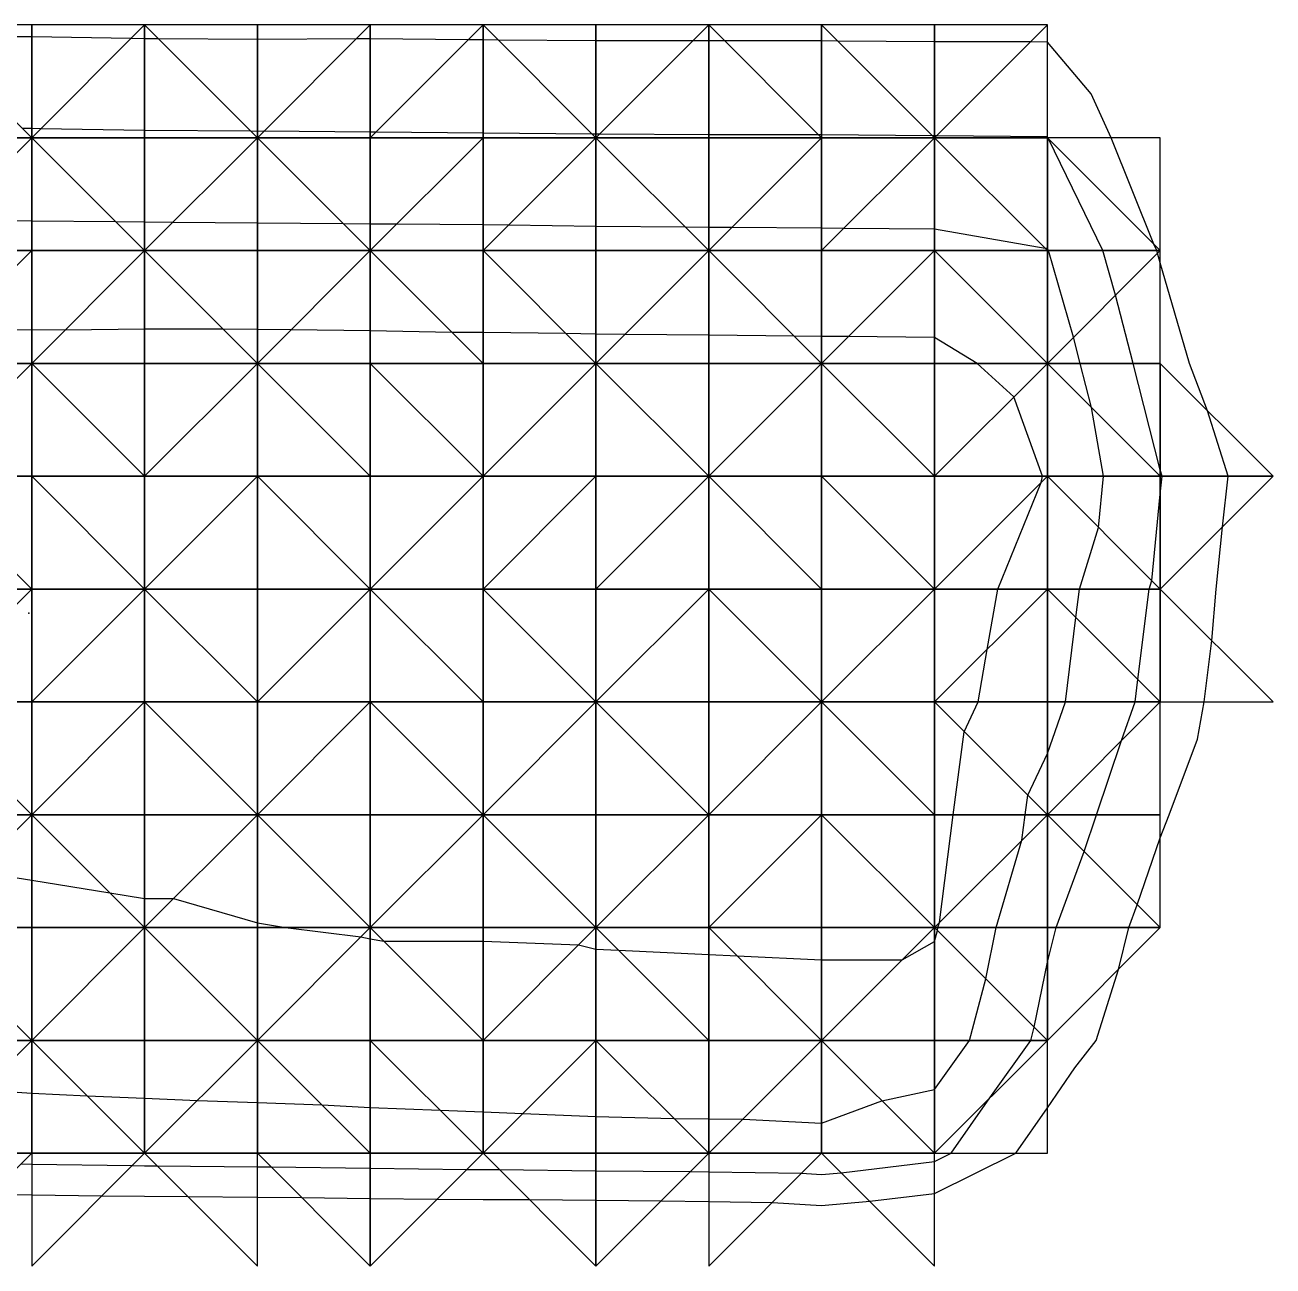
# Model space of a CAD drawing. Header units: metres. Extents: x 4732344 to 4732577, y 2266116 to 2266284.
# Drawn here: x 4732534.75 to 4732540.28, y 2266265.23 to 2266270.73 of the extents above; entities that cross this region are included whole.
import ezdxf

# ---------------------------------------------------------------- set-up
doc = ezdxf.new("R2010")
doc.units = ezdxf.units.M
doc.layers.add('TIN', color=5, linetype='Continuous')

msp = doc.modelspace()

# ---------------------------------------------------------------- linework, layer by layer
at = {"layer": 'lleno', "color": 3}
for points in [[(4732534.5971, 2266265.5531, 1328.9262), (4732534.779, 2266265.5506, 1328.9324), (4732535.0895, 2266265.5455, 1328.943), (4732535.279, 2266265.5445, 1328.9495), (4732535.4706, 2266265.5434, 1328.9561), (4732535.779, 2266265.5401, 1328.9667), (4732535.9749, 2266265.5391, 1328.9735), (4732536.279, 2266265.535, 1328.9839), (4732536.5751, 2266265.5311, 1328.9941), (4732536.779, 2266265.5305, 1329.0012), (4732536.9835, 2266265.5305, 1329.0083), (4732537.279, 2266265.5267, 1329.0185), (4732537.5684, 2266265.5244, 1329.0284), (4732537.779, 2266265.5216, 1329.0357), (4732538.0612, 2266265.5172, 1329.0454), (4732538.279, 2266265.5029, 1329.0528), (4732538.4918, 2266265.5222, 1329.0604), (4732538.779, 2266265.557, 1329.0714), (4732539.139, 2266265.735, 1329.0869), (4732539.279, 2266265.9358, 1329.0957), (4732539.4007, 2266266.1133, 1329.1062), (4732539.495, 2266266.235, 1329.1137), (4732539.5937, 2266266.5497, 1329.1278), (4732539.6403, 2266266.735, 1329.1357), (4732539.6776, 2266266.8364, 1329.1406), (4732539.779, 2266267.1331, 1329.155), (4732539.8183, 2266267.235, 1329.16), (4732539.9448, 2266267.5692, 1329.1766), (4732539.9741, 2266267.735, 1329.1836), (4732540.0073, 2266268.0067, 1329.1947), (4732540.0275, 2266268.235, 1329.2038), (4732540.0553, 2266268.5113, 1329.2148), (4732540.0802, 2266268.735, 1329.2238), (4732539.9884, 2266269.0256, 1329.2106), (4732539.9086, 2266269.235, 1329.1876), (4732539.779, 2266269.6805, 1329.1401), (4732539.7678, 2266269.7238, 1329.1356), (4732539.7646, 2266269.735, 1329.1344), (4732539.751, 2266269.763, 1329.1312), (4732539.5611, 2266270.235, 1329.0804), (4732539.4732, 2266270.4292, 1329.0613), (4732539.279, 2266270.6594, 1329.0366), (4732539.204, 2266270.66, 1329.0349), (4732538.779, 2266270.66, 1329.0253), (4732538.3504, 2266270.6636, 1329.0119), (4732538.279, 2266270.6642, 1329.0093), (4732537.8498, 2266270.6642, 1328.9945), (4732537.779, 2266270.6642, 1328.992), (4732537.7088, 2266270.6648, 1328.9895), (4732537.279, 2266270.6648, 1328.9747), (4732536.8457, 2266270.6683, 1328.9594), (4732536.779, 2266270.6689, 1328.957), (4732536.7134, 2266270.6694, 1328.9551), (4732536.279, 2266270.673, 1328.9449), (4732536.2175, 2266270.6735, 1328.9435), (4732535.779, 2266270.67, 1328.9337), (4732535.3405, 2266270.6735, 1328.9228), (4732535.279, 2266270.674, 1328.9206), (4732535.219, 2266270.675, 1328.9185), (4732534.779, 2266270.6822, 1328.9028), (4732534.3318, 2266270.6822, 1328.8875)], [(4732534.7318, 2266265.6878, 1329.0324), (4732534.779, 2266265.6872, 1329.034), (4732535.2239, 2266265.6799, 1329.0492), (4732535.279, 2266265.6796, 1329.0511), (4732535.3347, 2266265.6793, 1329.053), (4732535.779, 2266265.6745, 1329.0683), (4732535.8398, 2266265.6742, 1329.0704), (4732536.279, 2266265.6683, 1329.0855), (4732536.7066, 2266265.6626, 1329.1003), (4732536.779, 2266265.6624, 1329.1028), (4732536.8516, 2266265.6624, 1329.1053), (4732537.279, 2266265.6569, 1329.12), (4732537.6976, 2266265.6536, 1329.1345), (4732537.779, 2266265.6525, 1329.1373), (4732538.1901, 2266265.6461, 1329.1514), (4732538.279, 2266265.6402, 1329.1544), (4732538.3659, 2266265.6481, 1329.1575), (4732538.779, 2266265.6983, 1329.1729), (4732538.8533, 2266265.735, 1329.1761), (4732539.0243, 2266265.9803, 1329.1876), (4732539.2056, 2266266.235, 1329.2028), (4732539.2211, 2266266.2929, 1329.2053), (4732539.279, 2266266.5812, 1329.2176), (4732539.3177, 2266266.735, 1329.2246), (4732539.4417, 2266267.0723, 1329.2412), (4732539.4974, 2266267.235, 1329.249), (4732539.6076, 2266267.5636, 1329.2648), (4732539.6679, 2266267.735, 1329.2731), (4732539.6801, 2266267.8339, 1329.2772), (4732539.7296, 2266268.235, 1329.2935), (4732539.7413, 2266268.2727, 1329.2953), (4732539.779, 2266268.6561, 1329.3106), (4732539.7878, 2266268.735, 1329.3138), (4732539.779, 2266268.7628, 1329.3145), (4732539.6593, 2266269.235, 1329.2791), (4732539.5812, 2266269.5372, 1329.2472), (4732539.5242, 2266269.735, 1329.2261), (4732539.2837, 2266270.2303, 1329.1745), (4732539.2818, 2266270.235, 1329.1741), (4732539.2809, 2266270.2369, 1329.1739), (4732539.279, 2266270.2392, 1329.1737), (4732538.7873, 2266270.2433, 1329.1622), (4732538.779, 2266270.2433, 1329.162), (4732538.7706, 2266270.2434, 1329.1618), (4732538.279, 2266270.2475, 1329.1459), (4732538.2665, 2266270.2475, 1329.1455), (4732537.779, 2266270.2475, 1329.1286), (4732537.2955, 2266270.2515, 1329.1115), (4732537.279, 2266270.2515, 1329.1109), (4732537.2623, 2266270.2517, 1329.1104), (4732536.779, 2266270.2557, 1329.0933), (4732536.3036, 2266270.2596, 1329.0783), (4732536.279, 2266270.2598, 1329.0777), (4732535.8077, 2266270.2637, 1329.0666), (4732535.779, 2266270.2635, 1329.066), (4732535.7503, 2266270.2637, 1329.0653), (4732535.279, 2266270.2675, 1329.0527), (4732534.819, 2266270.275, 1329.0363), (4732534.779, 2266270.2757, 1329.0349), (4732534.7383, 2266270.2757, 1329.0335)], [(4732537.6248, 2266265.8892, 1329.2352), (4732537.779, 2266265.8879, 1329.2405), (4732537.9306, 2266265.8866, 1329.2457), (4732538.279, 2266265.8686, 1329.2572), (4732538.5463, 2266265.9677, 1329.27), (4732538.779, 2266266.0174, 1329.2799), (4732538.9339, 2266266.235, 1329.2931), (4732539.0065, 2266266.5075, 1329.3056), (4732539.0522, 2266266.735, 1329.3155), (4732539.1659, 2266267.1219, 1329.3335), (4732539.1803, 2266267.235, 1329.3381), (4732539.1919, 2266267.3221, 1329.3417), (4732539.279, 2266267.5069, 1329.3515), (4732539.3592, 2266267.735, 1329.3625), (4732539.4054, 2266268.1086, 1329.3778), (4732539.421, 2266268.235, 1329.3829), (4732539.5054, 2266268.5086, 1329.3958), (4732539.5277, 2266268.735, 1329.4049), (4732539.474, 2266269.04, 1329.3915), (4732539.4245, 2266269.235, 1329.371), (4732539.3947, 2266269.3507, 1329.3588), (4732539.2838, 2266269.735, 1329.3182), (4732539.279, 2266269.7449, 1329.3172), (4732539.269, 2266269.745, 1329.317), (4732538.779, 2266269.83, 1329.2984), (4732538.3774, 2266269.8334, 1329.2857), (4732538.279, 2266269.8342, 1329.2822), (4732537.8815, 2266269.8375, 1329.2682), (4732537.779, 2266269.8375, 1329.2646), (4732537.6757, 2266269.8383, 1329.261), (4732537.279, 2266269.8416, 1329.2469), (4732536.8919, 2266269.8479, 1329.233), (4732536.779, 2266269.8488, 1329.229), (4732536.3959, 2266269.8519, 1329.2154), (4732536.279, 2266269.8529, 1329.2113), (4732536.1601, 2266269.8539, 1329.2072), (4732535.779, 2266269.857, 1329.1982), (4732535.404, 2266269.86, 1329.1892), (4732535.279, 2266269.861, 1329.1848), (4732535.1509, 2266269.8631, 1329.1802), (4732534.779, 2266269.8661, 1329.1672), (4732534.4161, 2266269.8721, 1329.1543)], [(4732536.339, 2266266.675, 1329.3195), (4732536.779, 2266266.675, 1329.3347), (4732537.2021, 2266266.6581, 1329.3487), (4732537.279, 2266266.6398, 1329.3507), (4732537.379, 2266266.635, 1329.354), (4732537.779, 2266266.616, 1329.3671), (4732537.904, 2266266.61, 1329.3713), (4732538.279, 2266266.5921, 1329.3836), (4732538.6361, 2266266.5921, 1329.3959), (4732538.779, 2266266.6738, 1329.4038), (4732538.7919, 2266266.7221, 1329.4061), (4732538.7945, 2266266.735, 1329.4066), (4732538.8009, 2266266.7569, 1329.4076), (4732538.8618, 2266267.235, 1329.4272), (4732538.911, 2266267.603, 1329.4423), (4732538.9732, 2266267.735, 1329.4493), (4732539.0117, 2266267.9677, 1329.4591), (4732539.0595, 2266268.235, 1329.4705), (4732539.2516, 2266268.7076, 1329.4944), (4732539.2577, 2266268.735, 1329.4956), (4732539.1306, 2266269.0866, 1329.4753), (4732538.9675, 2266269.235, 1329.4553), (4732538.779, 2266269.35, 1329.4407), (4732538.3978, 2266269.3538, 1329.4285), (4732538.279, 2266269.355, 1329.4243), (4732538.1578, 2266269.3562, 1329.42), (4732537.779, 2266269.36, 1329.4065), (4732537.4077, 2266269.3637, 1329.3933), (4732537.279, 2266269.365, 1329.3888), (4732537.1463, 2266269.3677, 1329.3839), (4732536.779, 2266269.3714, 1329.3709), (4732536.6412, 2266269.3728, 1329.366), (4732536.279, 2266269.38, 1329.3528), (4732535.9275, 2266269.3835, 1329.3404), (4732535.779, 2266269.385, 1329.3356), (4732535.6275, 2266269.3865, 1329.332), (4732535.279, 2266269.3865, 1329.3223), (4732534.927, 2266269.383, 1329.3105), (4732534.779, 2266269.3845, 1329.3053), (4732534.4211, 2266269.3771, 1329.2936)], [(4732534.529, 2266266.985, 1329.2684), (4732534.779, 2266266.9447, 1329.2755), (4732535.1252, 2266266.8888, 1329.2854), (4732535.279, 2266266.864, 1329.2897), (4732535.408, 2266266.864, 1329.2942), (4732535.779, 2266266.7558, 1329.303), (4732535.904, 2266266.735, 1329.3066), (4732536.2373, 2266266.6933, 1329.3166), (4732536.279, 2266266.685, 1329.3178), (4732536.339, 2266266.675, 1329.3195)], [(4732534.5598, 2266266.0158, 1329.1341), (4732534.779, 2266266.0014, 1329.1411), (4732535.0247, 2266265.9893, 1329.149), (4732535.279, 2266265.9788, 1329.1574), (4732535.5131, 2266265.9691, 1329.1651), (4732535.779, 2266265.9604, 1329.174), (4732536.0653, 2266265.9487, 1329.1834), (4732536.279, 2266265.9383, 1329.1905), (4732536.5883, 2266265.9257, 1329.2007), (4732536.779, 2266265.9179, 1329.207), (4732536.9548, 2266265.9108, 1329.2128), (4732537.279, 2266265.8976, 1329.2236), (4732537.6248, 2266265.8892, 1329.2352)]]:
    msp.add_polyline3d(points, dxfattribs=at)
at = {"layer": 'lleno_centroid', "color": 2}
msp.add_point((4732534.7665, 2266268.1289, 1329.3184), dxfattribs=at)
at = {"layer": 'TIN', "color": 5}
for points in [[(4732534.279, 2266270.735, 0.387), (4732534.279, 2266270.235, 0.511), (4732534.779, 2266270.235, 0.51)], [(4732534.779, 2266270.735, 0.387), (4732534.279, 2266270.735, 0.387), (4732534.779, 2266270.235, 0.51)], [(4732535.279, 2266270.235, 0.508), (4732535.279, 2266270.735, 0.385), (4732534.779, 2266270.235, 0.51)], [(4732534.779, 2266270.235, 0.51), (4732535.279, 2266270.735, 0.385), (4732534.779, 2266270.735, 0.387)], [(4732535.779, 2266270.735, 0.384), (4732535.279, 2266270.735, 0.385), (4732535.779, 2266270.235, 0.507)], [(4732535.779, 2266270.235, 0.507), (4732535.279, 2266270.735, 0.385), (4732535.279, 2266270.235, 0.508)], [(4732536.279, 2266270.735, 0.385), (4732535.779, 2266270.735, 0.384), (4732535.779, 2266270.235, 0.507)], [(4732536.279, 2266270.235, 0.506), (4732536.279, 2266270.735, 0.385), (4732535.779, 2266270.235, 0.507)], [(4732536.779, 2266270.735, 0.384), (4732536.279, 2266270.735, 0.385), (4732536.279, 2266270.235, 0.506)], [(4732536.279, 2266270.235, 0.506), (4732536.779, 2266270.235, 0.505), (4732536.779, 2266270.735, 0.384)], [(4732537.279, 2266270.235, 0.504), (4732536.779, 2266270.735, 0.384), (4732536.779, 2266270.235, 0.505)], [(4732537.279, 2266270.735, 0.383), (4732536.779, 2266270.735, 0.384), (4732537.279, 2266270.235, 0.504)], [(4732537.279, 2266270.235, 0.504), (4732537.779, 2266270.735, 0.383), (4732537.279, 2266270.735, 0.383)], [(4732537.779, 2266270.235, 0.503), (4732537.779, 2266270.735, 0.383), (4732537.279, 2266270.235, 0.504)], [(4732538.279, 2266270.235, 0.503), (4732537.779, 2266270.735, 0.383), (4732537.779, 2266270.235, 0.503)], [(4732538.279, 2266270.735, 0.383), (4732537.779, 2266270.735, 0.383), (4732538.279, 2266270.235, 0.503)], [(4732538.779, 2266270.235, 0.502), (4732538.779, 2266270.735, 0.382), (4732538.279, 2266270.735, 0.383)], [(4732538.279, 2266270.735, 0.383), (4732538.279, 2266270.235, 0.503), (4732538.779, 2266270.235, 0.502)], [(4732539.279, 2266270.735, 0.382), (4732538.779, 2266270.735, 0.382), (4732538.779, 2266270.235, 0.502)], [(4732538.779, 2266270.235, 0.502), (4732539.279, 2266270.235, 0.501), (4732539.279, 2266270.735, 0.382)], [(4732534.779, 2266270.235, 0.51), (4732534.279, 2266269.735, 0.634), (4732534.779, 2266269.735, 0.632)], [(4732534.779, 2266270.235, 0.51), (4732534.279, 2266270.235, 0.511), (4732534.279, 2266269.735, 0.634)], [(4732534.779, 2266269.735, 0.632), (4732535.279, 2266269.735, 0.631), (4732534.779, 2266270.235, 0.51)], [(4732534.779, 2266270.235, 0.51), (4732535.279, 2266269.735, 0.631), (4732535.279, 2266270.235, 0.508)], [(4732535.279, 2266269.735, 0.631), (4732535.779, 2266270.235, 0.507), (4732535.279, 2266270.235, 0.508)], [(4732535.779, 2266269.735, 0.63), (4732535.779, 2266270.235, 0.507), (4732535.279, 2266269.735, 0.631)], [(4732536.279, 2266269.735, 0.629), (4732535.779, 2266270.235, 0.507), (4732535.779, 2266269.735, 0.63)], [(4732536.279, 2266270.235, 0.506), (4732535.779, 2266270.235, 0.507), (4732536.279, 2266269.735, 0.629)], [(4732536.779, 2266269.735, 0.628), (4732536.779, 2266270.235, 0.505), (4732536.279, 2266269.735, 0.629)], [(4732536.279, 2266269.735, 0.629), (4732536.779, 2266270.235, 0.505), (4732536.279, 2266270.235, 0.506)], [(4732536.779, 2266269.735, 0.628), (4732537.279, 2266269.735, 0.626), (4732537.279, 2266270.235, 0.504)], [(4732537.279, 2266270.235, 0.504), (4732536.779, 2266270.235, 0.505), (4732536.779, 2266269.735, 0.628)], [(4732537.779, 2266270.235, 0.503), (4732537.279, 2266270.235, 0.504), (4732537.779, 2266269.735, 0.625)], [(4732537.779, 2266269.735, 0.625), (4732537.279, 2266270.235, 0.504), (4732537.279, 2266269.735, 0.626)], [(4732538.279, 2266269.735, 0.624), (4732538.279, 2266270.235, 0.503), (4732537.779, 2266269.735, 0.625)], [(4732537.779, 2266269.735, 0.625), (4732538.279, 2266270.235, 0.503), (4732537.779, 2266270.235, 0.503)], [(4732538.779, 2266270.235, 0.502), (4732538.279, 2266270.235, 0.503), (4732538.279, 2266269.735, 0.624)], [(4732538.279, 2266269.735, 0.624), (4732538.779, 2266269.735, 0.623), (4732538.779, 2266270.235, 0.502)], [(4732539.279, 2266269.735, 0.602), (4732539.279, 2266270.235, 0.501), (4732538.779, 2266270.235, 0.502)], [(4732538.779, 2266270.235, 0.502), (4732538.779, 2266269.735, 0.623), (4732539.279, 2266269.735, 0.602)], [(4732539.779, 2266269.735, 0.394), (4732539.779, 2266270.235, 0.322), (4732539.279, 2266270.235, 0.501)], [(4732539.279, 2266269.735, 0.602), (4732539.779, 2266269.735, 0.394), (4732539.279, 2266270.235, 0.501)], [(4732534.779, 2266269.735, 0.632), (4732534.279, 2266269.735, 0.634), (4732534.279, 2266269.235, 0.727)], [(4732534.279, 2266269.235, 0.727), (4732534.779, 2266269.235, 0.729), (4732534.779, 2266269.735, 0.632)], [(4732535.279, 2266269.735, 0.631), (4732534.779, 2266269.235, 0.729), (4732535.279, 2266269.235, 0.73)], [(4732534.779, 2266269.735, 0.632), (4732534.779, 2266269.235, 0.729), (4732535.279, 2266269.735, 0.631)], [(4732535.779, 2266269.235, 0.73), (4732535.279, 2266269.735, 0.631), (4732535.279, 2266269.235, 0.73)], [(4732535.779, 2266269.735, 0.63), (4732535.279, 2266269.735, 0.631), (4732535.779, 2266269.235, 0.73)], [(4732536.279, 2266269.735, 0.629), (4732535.779, 2266269.235, 0.73), (4732536.279, 2266269.235, 0.729)], [(4732535.779, 2266269.735, 0.63), (4732535.779, 2266269.235, 0.73), (4732536.279, 2266269.735, 0.629)], [(4732536.279, 2266269.735, 0.629), (4732536.279, 2266269.235, 0.729), (4732536.779, 2266269.235, 0.727)], [(4732536.779, 2266269.235, 0.727), (4732536.779, 2266269.735, 0.628), (4732536.279, 2266269.735, 0.629)], [(4732537.279, 2266269.235, 0.726), (4732537.279, 2266269.735, 0.626), (4732536.779, 2266269.735, 0.628)], [(4732537.279, 2266269.235, 0.726), (4732536.779, 2266269.735, 0.628), (4732536.779, 2266269.235, 0.727)], [(4732537.279, 2266269.735, 0.626), (4732537.279, 2266269.235, 0.726), (4732537.779, 2266269.735, 0.625)], [(4732537.779, 2266269.735, 0.625), (4732537.279, 2266269.235, 0.726), (4732537.779, 2266269.235, 0.725)], [(4732538.279, 2266269.735, 0.624), (4732537.779, 2266269.735, 0.625), (4732538.279, 2266269.235, 0.724)], [(4732538.279, 2266269.235, 0.724), (4732537.779, 2266269.735, 0.625), (4732537.779, 2266269.235, 0.725)], [(4732538.279, 2266269.735, 0.624), (4732538.279, 2266269.235, 0.724), (4732538.779, 2266269.735, 0.623)], [(4732538.779, 2266269.735, 0.623), (4732538.279, 2266269.235, 0.724), (4732538.779, 2266269.235, 0.723)], [(4732538.779, 2266269.735, 0.623), (4732539.279, 2266269.235, 0.662), (4732539.279, 2266269.735, 0.602)], [(4732538.779, 2266269.235, 0.723), (4732539.279, 2266269.235, 0.662), (4732538.779, 2266269.735, 0.623)], [(4732539.279, 2266269.235, 0.662), (4732539.779, 2266269.735, 0.394), (4732539.279, 2266269.735, 0.602)], [(4732539.779, 2266269.235, 0.449), (4732539.779, 2266269.735, 0.394), (4732539.279, 2266269.235, 0.662)], [(4732534.779, 2266268.735, 0.789), (4732534.779, 2266269.235, 0.729), (4732534.279, 2266268.735, 0.788)], [(4732534.779, 2266269.235, 0.729), (4732534.279, 2266269.235, 0.727), (4732534.279, 2266268.735, 0.788)], [(4732534.779, 2266269.235, 0.729), (4732534.779, 2266268.735, 0.789), (4732535.279, 2266268.735, 0.791)], [(4732535.279, 2266268.735, 0.791), (4732535.279, 2266269.235, 0.73), (4732534.779, 2266269.235, 0.729)], [(4732535.279, 2266268.735, 0.791), (4732535.779, 2266268.735, 0.793), (4732535.779, 2266269.235, 0.73)], [(4732535.779, 2266269.235, 0.73), (4732535.279, 2266269.235, 0.73), (4732535.279, 2266268.735, 0.791)], [(4732535.779, 2266269.235, 0.73), (4732535.779, 2266268.735, 0.793), (4732536.279, 2266268.735, 0.796)], [(4732536.279, 2266268.735, 0.796), (4732536.279, 2266269.235, 0.729), (4732535.779, 2266269.235, 0.73)], [(4732536.279, 2266268.735, 0.796), (4732536.779, 2266268.735, 0.794), (4732536.279, 2266269.235, 0.729)], [(4732536.279, 2266269.235, 0.729), (4732536.779, 2266268.735, 0.794), (4732536.779, 2266269.235, 0.727)], [(4732536.779, 2266269.235, 0.727), (4732536.779, 2266268.735, 0.794), (4732537.279, 2266269.235, 0.726)], [(4732536.779, 2266268.735, 0.794), (4732537.279, 2266268.735, 0.793), (4732537.279, 2266269.235, 0.726)], [(4732537.279, 2266268.735, 0.793), (4732537.779, 2266268.735, 0.792), (4732537.279, 2266269.235, 0.726)], [(4732537.279, 2266269.235, 0.726), (4732537.779, 2266268.735, 0.792), (4732537.779, 2266269.235, 0.725)], [(4732537.779, 2266269.235, 0.725), (4732537.779, 2266268.735, 0.792), (4732538.279, 2266269.235, 0.724)], [(4732538.279, 2266269.235, 0.724), (4732537.779, 2266268.735, 0.792), (4732538.279, 2266268.735, 0.791)], [(4732538.279, 2266269.235, 0.724), (4732538.279, 2266268.735, 0.791), (4732538.779, 2266268.735, 0.79)], [(4732538.279, 2266269.235, 0.724), (4732538.779, 2266268.735, 0.79), (4732538.779, 2266269.235, 0.723)], [(4732538.779, 2266268.735, 0.79), (4732539.279, 2266268.735, 0.696), (4732539.279, 2266269.235, 0.662)], [(4732538.779, 2266269.235, 0.723), (4732538.779, 2266268.735, 0.79), (4732539.279, 2266269.235, 0.662)], [(4732539.279, 2266269.235, 0.662), (4732539.279, 2266268.735, 0.696), (4732539.779, 2266268.735, 0.503)], [(4732539.279, 2266269.235, 0.662), (4732539.779, 2266268.735, 0.503), (4732539.779, 2266269.235, 0.449)], [(4732539.779, 2266269.235, 0.449), (4732539.779, 2266268.735, 0.503), (4732540.279, 2266268.735, 0.332)], [(4732534.279, 2266268.235, 0.763), (4732534.779, 2266268.235, 0.763), (4732534.279, 2266268.735, 0.788)], [(4732534.779, 2266268.235, 0.763), (4732534.779, 2266268.735, 0.789), (4732534.279, 2266268.735, 0.788)], [(4732535.279, 2266268.235, 0.764), (4732534.779, 2266268.735, 0.789), (4732534.779, 2266268.235, 0.763)], [(4732535.279, 2266268.735, 0.791), (4732534.779, 2266268.735, 0.789), (4732535.279, 2266268.235, 0.764)], [(4732535.279, 2266268.235, 0.764), (4732535.779, 2266268.735, 0.793), (4732535.279, 2266268.735, 0.791)], [(4732535.779, 2266268.235, 0.765), (4732535.779, 2266268.735, 0.793), (4732535.279, 2266268.235, 0.764)], [(4732536.279, 2266268.235, 0.768), (4732535.779, 2266268.735, 0.793), (4732535.779, 2266268.235, 0.765)], [(4732536.279, 2266268.735, 0.796), (4732535.779, 2266268.735, 0.793), (4732536.279, 2266268.235, 0.768)], [(4732536.279, 2266268.235, 0.768), (4732536.779, 2266268.735, 0.794), (4732536.279, 2266268.735, 0.796)], [(4732536.279, 2266268.235, 0.768), (4732536.779, 2266268.235, 0.77), (4732536.779, 2266268.735, 0.794)], [(4732536.779, 2266268.735, 0.794), (4732536.779, 2266268.235, 0.77), (4732537.279, 2266268.735, 0.793)], [(4732537.279, 2266268.735, 0.793), (4732536.779, 2266268.235, 0.77), (4732537.279, 2266268.235, 0.771)], [(4732537.279, 2266268.235, 0.771), (4732537.779, 2266268.235, 0.771), (4732537.779, 2266268.735, 0.792)], [(4732537.779, 2266268.735, 0.792), (4732537.279, 2266268.735, 0.793), (4732537.279, 2266268.235, 0.771)], [(4732537.779, 2266268.735, 0.792), (4732537.779, 2266268.235, 0.771), (4732538.279, 2266268.235, 0.77)], [(4732538.279, 2266268.235, 0.77), (4732538.279, 2266268.735, 0.791), (4732537.779, 2266268.735, 0.792)], [(4732538.279, 2266268.235, 0.77), (4732538.779, 2266268.235, 0.769), (4732538.279, 2266268.735, 0.791)], [(4732538.779, 2266268.235, 0.769), (4732538.779, 2266268.735, 0.79), (4732538.279, 2266268.735, 0.791)], [(4732538.779, 2266268.235, 0.769), (4732539.279, 2266268.235, 0.646), (4732539.279, 2266268.735, 0.696)], [(4732539.279, 2266268.735, 0.696), (4732538.779, 2266268.735, 0.79), (4732538.779, 2266268.235, 0.769)], [(4732539.279, 2266268.735, 0.696), (4732539.279, 2266268.235, 0.646), (4732539.779, 2266268.235, 0.484)], [(4732539.779, 2266268.235, 0.484), (4732539.779, 2266268.735, 0.503), (4732539.279, 2266268.735, 0.696)], [(4732540.279, 2266268.735, 0.332), (4732539.779, 2266268.735, 0.503), (4732539.779, 2266268.235, 0.484)], [(4732534.279, 2266267.735, 0.741), (4732534.779, 2266268.235, 0.763), (4732534.279, 2266268.235, 0.763)], [(4732534.779, 2266267.735, 0.743), (4732534.779, 2266268.235, 0.763), (4732534.279, 2266267.735, 0.741)], [(4732535.279, 2266268.235, 0.764), (4732534.779, 2266268.235, 0.763), (4732534.779, 2266267.735, 0.743)], [(4732534.779, 2266267.735, 0.743), (4732535.279, 2266267.735, 0.743), (4732535.279, 2266268.235, 0.764)], [(4732535.279, 2266268.235, 0.764), (4732535.279, 2266267.735, 0.743), (4732535.779, 2266267.735, 0.744)], [(4732535.779, 2266267.735, 0.744), (4732535.779, 2266268.235, 0.765), (4732535.279, 2266268.235, 0.764)], [(4732536.279, 2266268.235, 0.768), (4732535.779, 2266268.235, 0.765), (4732535.779, 2266267.735, 0.744)], [(4732535.779, 2266267.735, 0.744), (4732536.279, 2266267.735, 0.744), (4732536.279, 2266268.235, 0.768)], [(4732536.279, 2266268.235, 0.768), (4732536.279, 2266267.735, 0.744), (4732536.779, 2266267.735, 0.745)], [(4732536.779, 2266267.735, 0.745), (4732536.779, 2266268.235, 0.77), (4732536.279, 2266268.235, 0.768)], [(4732536.779, 2266268.235, 0.77), (4732537.279, 2266267.735, 0.746), (4732537.279, 2266268.235, 0.771)], [(4732536.779, 2266268.235, 0.77), (4732536.779, 2266267.735, 0.745), (4732537.279, 2266267.735, 0.746)], [(4732537.279, 2266268.235, 0.771), (4732537.279, 2266267.735, 0.746), (4732537.779, 2266268.235, 0.771)], [(4732537.779, 2266268.235, 0.771), (4732537.279, 2266267.735, 0.746), (4732537.779, 2266267.735, 0.746)], [(4732538.279, 2266267.735, 0.747), (4732537.779, 2266268.235, 0.771), (4732537.779, 2266267.735, 0.746)], [(4732538.279, 2266268.235, 0.77), (4732537.779, 2266268.235, 0.771), (4732538.279, 2266267.735, 0.747)], [(4732538.279, 2266267.735, 0.747), (4732538.779, 2266268.235, 0.769), (4732538.279, 2266268.235, 0.77)], [(4732538.779, 2266267.735, 0.747), (4732538.779, 2266268.235, 0.769), (4732538.279, 2266267.735, 0.747)], [(4732539.279, 2266268.235, 0.646), (4732538.779, 2266268.235, 0.769), (4732538.779, 2266267.735, 0.747)], [(4732538.779, 2266267.735, 0.747), (4732539.279, 2266267.735, 0.626), (4732539.279, 2266268.235, 0.646)], [(4732539.279, 2266268.235, 0.646), (4732539.779, 2266267.735, 0.464), (4732539.779, 2266268.235, 0.484)], [(4732539.279, 2266267.735, 0.626), (4732539.779, 2266267.735, 0.464), (4732539.279, 2266268.235, 0.646)], [(4732539.779, 2266268.235, 0.484), (4732539.779, 2266267.735, 0.464), (4732540.279, 2266267.735, 0.3)], [(4732534.779, 2266267.735, 0.743), (4732534.279, 2266267.735, 0.741), (4732534.779, 2266267.235, 0.718)], [(4732534.779, 2266267.235, 0.718), (4732534.279, 2266267.735, 0.741), (4732534.279, 2266267.235, 0.712)], [(4732534.779, 2266267.235, 0.718), (4732535.279, 2266267.735, 0.743), (4732534.779, 2266267.735, 0.743)], [(4732534.779, 2266267.235, 0.718), (4732535.279, 2266267.235, 0.723), (4732535.279, 2266267.735, 0.743)], [(4732535.779, 2266267.735, 0.744), (4732535.279, 2266267.735, 0.743), (4732535.779, 2266267.235, 0.723)], [(4732535.279, 2266267.735, 0.743), (4732535.279, 2266267.235, 0.723), (4732535.779, 2266267.235, 0.723)], [(4732536.279, 2266267.235, 0.723), (4732536.279, 2266267.735, 0.744), (4732535.779, 2266267.235, 0.723)], [(4732535.779, 2266267.235, 0.723), (4732536.279, 2266267.735, 0.744), (4732535.779, 2266267.735, 0.744)], [(4732536.779, 2266267.235, 0.724), (4732536.279, 2266267.735, 0.744), (4732536.279, 2266267.235, 0.723)], [(4732536.779, 2266267.735, 0.745), (4732536.279, 2266267.735, 0.744), (4732536.779, 2266267.235, 0.724)], [(4732537.279, 2266267.235, 0.725), (4732537.279, 2266267.735, 0.746), (4732536.779, 2266267.235, 0.724)], [(4732537.279, 2266267.735, 0.746), (4732536.779, 2266267.735, 0.745), (4732536.779, 2266267.235, 0.724)], [(4732537.779, 2266267.735, 0.746), (4732537.279, 2266267.735, 0.746), (4732537.779, 2266267.235, 0.726)], [(4732537.779, 2266267.235, 0.726), (4732537.279, 2266267.735, 0.746), (4732537.279, 2266267.235, 0.725)], [(4732537.779, 2266267.735, 0.746), (4732537.779, 2266267.235, 0.726), (4732538.279, 2266267.735, 0.747)], [(4732537.779, 2266267.235, 0.726), (4732538.279, 2266267.235, 0.726), (4732538.279, 2266267.735, 0.747)], [(4732538.779, 2266267.735, 0.747), (4732538.279, 2266267.735, 0.747), (4732538.779, 2266267.235, 0.726)], [(4732538.779, 2266267.235, 0.726), (4732538.279, 2266267.735, 0.747), (4732538.279, 2266267.235, 0.726)], [(4732538.779, 2266267.735, 0.747), (4732538.779, 2266267.235, 0.726), (4732539.279, 2266267.235, 0.569)], [(4732539.279, 2266267.235, 0.569), (4732539.279, 2266267.735, 0.626), (4732538.779, 2266267.735, 0.747)], [(4732539.779, 2266267.235, 0.411), (4732539.779, 2266267.735, 0.464), (4732539.279, 2266267.235, 0.569)], [(4732539.279, 2266267.235, 0.569), (4732539.779, 2266267.735, 0.464), (4732539.279, 2266267.735, 0.626)], [(4732534.279, 2266267.235, 0.712), (4732534.279, 2266266.735, 0.682), (4732534.779, 2266267.235, 0.718)], [(4732534.779, 2266267.235, 0.718), (4732534.279, 2266266.735, 0.682), (4732534.779, 2266266.735, 0.687)], [(4732534.779, 2266267.235, 0.718), (4732535.279, 2266266.735, 0.692), (4732535.279, 2266267.235, 0.723)], [(4732534.779, 2266266.735, 0.687), (4732535.279, 2266266.735, 0.692), (4732534.779, 2266267.235, 0.718)], [(4732535.279, 2266267.235, 0.723), (4732535.279, 2266266.735, 0.692), (4732535.779, 2266267.235, 0.723)], [(4732535.279, 2266266.735, 0.692), (4732535.779, 2266266.735, 0.699), (4732535.779, 2266267.235, 0.723)], [(4732535.779, 2266267.235, 0.723), (4732536.279, 2266266.735, 0.703), (4732536.279, 2266267.235, 0.723)], [(4732535.779, 2266267.235, 0.723), (4732535.779, 2266266.735, 0.699), (4732536.279, 2266266.735, 0.703)], [(4732536.279, 2266267.235, 0.723), (4732536.279, 2266266.735, 0.703), (4732536.779, 2266267.235, 0.724)], [(4732536.779, 2266267.235, 0.724), (4732536.279, 2266266.735, 0.703), (4732536.779, 2266266.735, 0.703)], [(4732537.279, 2266267.235, 0.725), (4732536.779, 2266267.235, 0.724), (4732537.279, 2266266.735, 0.704)], [(4732537.279, 2266266.735, 0.704), (4732536.779, 2266267.235, 0.724), (4732536.779, 2266266.735, 0.703)], [(4732537.279, 2266266.735, 0.704), (4732537.779, 2266267.235, 0.726), (4732537.279, 2266267.235, 0.725)], [(4732537.779, 2266266.735, 0.705), (4732537.779, 2266267.235, 0.726), (4732537.279, 2266266.735, 0.704)], [(4732537.779, 2266266.735, 0.705), (4732538.279, 2266266.735, 0.706), (4732538.279, 2266267.235, 0.726)], [(4732538.279, 2266267.235, 0.726), (4732537.779, 2266267.235, 0.726), (4732537.779, 2266266.735, 0.705)], [(4732538.779, 2266266.735, 0.706), (4732538.279, 2266267.235, 0.726), (4732538.279, 2266266.735, 0.706)], [(4732538.779, 2266266.735, 0.706), (4732538.779, 2266267.235, 0.726), (4732538.279, 2266267.235, 0.726)], [(4732538.779, 2266266.735, 0.706), (4732539.279, 2266267.235, 0.569), (4732538.779, 2266267.235, 0.726)], [(4732539.279, 2266266.735, 0.512), (4732539.279, 2266267.235, 0.569), (4732538.779, 2266266.735, 0.706)], [(4732539.279, 2266266.735, 0.512), (4732539.779, 2266266.735, 0.357), (4732539.279, 2266267.235, 0.569)], [(4732539.279, 2266267.235, 0.569), (4732539.779, 2266266.735, 0.357), (4732539.779, 2266267.235, 0.411)], [(4732534.279, 2266266.735, 0.682), (4732534.279, 2266266.235, 0.651), (4732534.779, 2266266.235, 0.657)], [(4732534.779, 2266266.735, 0.687), (4732534.279, 2266266.735, 0.682), (4732534.779, 2266266.235, 0.657)], [(4732534.779, 2266266.235, 0.657), (4732535.279, 2266266.735, 0.692), (4732534.779, 2266266.735, 0.687)], [(4732534.779, 2266266.235, 0.657), (4732535.279, 2266266.235, 0.662), (4732535.279, 2266266.735, 0.692)], [(4732535.779, 2266266.235, 0.667), (4732535.779, 2266266.735, 0.699), (4732535.279, 2266266.735, 0.692)], [(4732535.279, 2266266.735, 0.692), (4732535.279, 2266266.235, 0.662), (4732535.779, 2266266.235, 0.667)], [(4732536.279, 2266266.235, 0.673), (4732536.279, 2266266.735, 0.703), (4732535.779, 2266266.235, 0.667)], [(4732536.279, 2266266.735, 0.703), (4732535.779, 2266266.735, 0.699), (4732535.779, 2266266.235, 0.667)], [(4732536.279, 2266266.235, 0.673), (4732536.779, 2266266.235, 0.678), (4732536.279, 2266266.735, 0.703)], [(4732536.779, 2266266.235, 0.678), (4732536.779, 2266266.735, 0.703), (4732536.279, 2266266.735, 0.703)], [(4732537.279, 2266266.735, 0.704), (4732536.779, 2266266.735, 0.703), (4732536.779, 2266266.235, 0.678)], [(4732536.779, 2266266.235, 0.678), (4732537.279, 2266266.235, 0.683), (4732537.279, 2266266.735, 0.704)], [(4732537.279, 2266266.735, 0.704), (4732537.279, 2266266.235, 0.683), (4732537.779, 2266266.235, 0.684)], [(4732537.279, 2266266.735, 0.704), (4732537.779, 2266266.235, 0.684), (4732537.779, 2266266.735, 0.705)], [(4732538.279, 2266266.235, 0.685), (4732538.279, 2266266.735, 0.706), (4732537.779, 2266266.735, 0.705)], [(4732537.779, 2266266.735, 0.705), (4732537.779, 2266266.235, 0.684), (4732538.279, 2266266.235, 0.685)], [(4732538.279, 2266266.735, 0.706), (4732538.279, 2266266.235, 0.685), (4732538.779, 2266266.735, 0.706)], [(4732538.779, 2266266.735, 0.706), (4732538.279, 2266266.235, 0.685), (4732538.779, 2266266.235, 0.657)], [(4732538.779, 2266266.735, 0.706), (4732539.279, 2266266.235, 0.473), (4732539.279, 2266266.735, 0.512)], [(4732538.779, 2266266.235, 0.657), (4732539.279, 2266266.235, 0.473), (4732538.779, 2266266.735, 0.706)], [(4732539.279, 2266266.235, 0.473), (4732539.779, 2266266.735, 0.357), (4732539.279, 2266266.735, 0.512)], [(4732534.279, 2266265.735, 0.527), (4732534.779, 2266265.735, 0.535), (4732534.779, 2266266.235, 0.657)], [(4732534.779, 2266266.235, 0.657), (4732534.279, 2266266.235, 0.651), (4732534.279, 2266265.735, 0.527)], [(4732535.279, 2266266.235, 0.662), (4732534.779, 2266266.235, 0.657), (4732535.279, 2266265.735, 0.541)], [(4732535.279, 2266265.735, 0.541), (4732534.779, 2266266.235, 0.657), (4732534.779, 2266265.735, 0.535)], [(4732535.779, 2266265.735, 0.545), (4732535.779, 2266266.235, 0.667), (4732535.279, 2266265.735, 0.541)], [(4732535.279, 2266265.735, 0.541), (4732535.779, 2266266.235, 0.667), (4732535.279, 2266266.235, 0.662)], [(4732535.779, 2266266.235, 0.667), (4732536.279, 2266265.735, 0.55), (4732536.279, 2266266.235, 0.673)], [(4732535.779, 2266266.235, 0.667), (4732535.779, 2266265.735, 0.545), (4732536.279, 2266265.735, 0.55)], [(4732536.779, 2266265.735, 0.555), (4732536.779, 2266266.235, 0.678), (4732536.279, 2266266.235, 0.673)], [(4732536.279, 2266266.235, 0.673), (4732536.279, 2266265.735, 0.55), (4732536.779, 2266265.735, 0.555)], [(4732537.279, 2266265.735, 0.56), (4732537.279, 2266266.235, 0.683), (4732536.779, 2266265.735, 0.555)], [(4732536.779, 2266265.735, 0.555), (4732537.279, 2266266.235, 0.683), (4732536.779, 2266266.235, 0.678)], [(4732537.279, 2266265.735, 0.56), (4732537.779, 2266265.735, 0.563), (4732537.279, 2266266.235, 0.683)], [(4732537.279, 2266266.235, 0.683), (4732537.779, 2266265.735, 0.563), (4732537.779, 2266266.235, 0.684)], [(4732537.779, 2266266.235, 0.684), (4732537.779, 2266265.735, 0.563), (4732538.279, 2266266.235, 0.685)], [(4732538.279, 2266266.235, 0.685), (4732537.779, 2266265.735, 0.563), (4732538.279, 2266265.735, 0.569)], [(4732538.279, 2266265.735, 0.569), (4732538.779, 2266265.735, 0.526), (4732538.279, 2266266.235, 0.685)], [(4732538.279, 2266266.235, 0.685), (4732538.779, 2266265.735, 0.526), (4732538.779, 2266266.235, 0.657)], [(4732538.779, 2266266.235, 0.657), (4732538.779, 2266265.735, 0.526), (4732539.279, 2266266.235, 0.473)], [(4732538.779, 2266265.735, 0.526), (4732539.279, 2266265.735, 0.351), (4732539.279, 2266266.235, 0.473)], [(4732534.279, 2266265.735, 0.527), (4732534.279, 2266265.235, 0.164), (4732534.779, 2266265.735, 0.535)], [(4732535.279, 2266265.735, 0.541), (4732534.779, 2266265.735, 0.535), (4732534.779, 2266265.235, 0.169)], [(4732535.779, 2266265.235, 0.173), (4732535.779, 2266265.735, 0.545), (4732535.279, 2266265.735, 0.541)], [(4732535.779, 2266265.735, 0.545), (4732536.279, 2266265.235, 0.175), (4732536.279, 2266265.735, 0.55)], [(4732536.279, 2266265.735, 0.55), (4732536.279, 2266265.235, 0.175), (4732536.779, 2266265.735, 0.555)], [(4732537.279, 2266265.735, 0.56), (4732536.779, 2266265.735, 0.555), (4732537.279, 2266265.235, 0.176)], [(4732537.279, 2266265.235, 0.176), (4732537.779, 2266265.735, 0.563), (4732537.279, 2266265.735, 0.56)], [(4732538.279, 2266265.735, 0.569), (4732537.779, 2266265.735, 0.563), (4732537.779, 2266265.235, 0.181)], [(4732538.779, 2266265.235, 0.172), (4732538.779, 2266265.735, 0.526), (4732538.279, 2266265.735, 0.569)]]:
    msp.add_3dface(points, dxfattribs=at)

doc.saveas('drawing.dxf')
